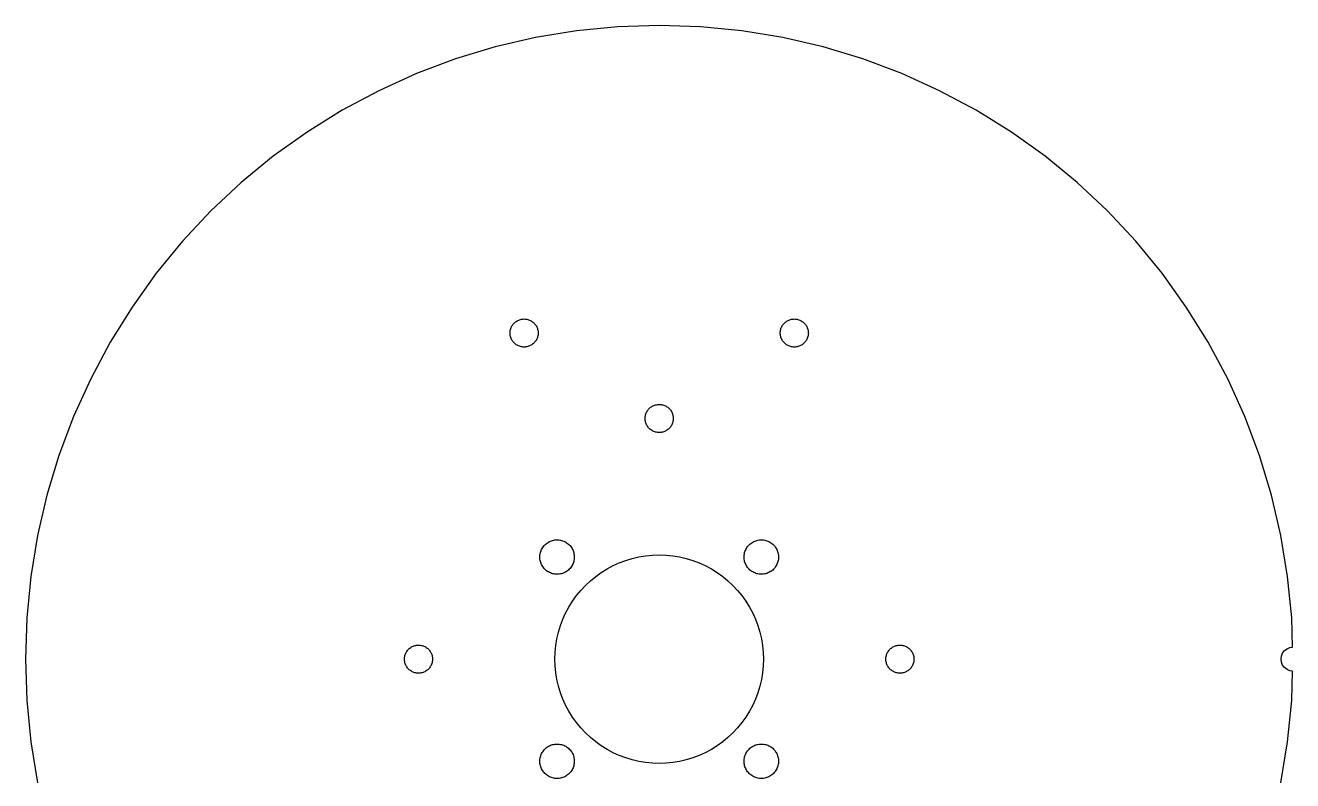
# Model space of a CAD drawing. Header units: metres. Extents: x -79 to 79, y -79 to 79.
# Drawn here: x -79 to 79, y -15.1 to 79 of the extents above; entities that cross this region are included whole.
import ezdxf

# ---------------------------------------------------------------- set-up
doc = ezdxf.new("R2010")
doc.units = ezdxf.units.M

msp = doc.modelspace()

# ---------------------------------------------------------------- linework, layer by layer
for p, q in [((0, 79), (-5.16684, 78.8308)), ((5.16684, 78.8308), (0, 79)), ((-15.4121, 77.482), (-20.4467, 76.3081)), ((-10.3116, 78.3241), (-15.4121, 77.482)), ((-5.16684, 78.8308), (-10.3116, 78.3241)), ((10.3116, 78.3241), (5.16684, 78.8308)), ((15.4121, 77.482), (10.3116, 78.3241)), ((20.4467, 76.3081), (15.4121, 77.482)), ((-20.4467, 76.3081), (-25.3937, 74.8075)), ((25.3937, 74.8075), (20.4467, 76.3081)), ((-25.3937, 74.8075), (-30.232, 72.9865)), ((30.232, 72.9865), (25.3937, 74.8075)), ((-30.232, 72.9865), (-34.9408, 70.8529)), ((34.9408, 70.8529), (30.232, 72.9865)), ((-34.9408, 70.8529), (-39.5, 68.416)), ((39.5, 68.416), (34.9408, 70.8529)), ((-39.5, 68.416), (-43.89, 65.6861)), ((43.89, 65.6861), (39.5, 68.416)), ((-43.89, 65.6861), (-48.0921, 62.6749)), ((48.0921, 62.6749), (43.89, 65.6861)), ((-48.0921, 62.6749), (-52.0883, 59.3953)), ((52.0883, 59.3953), (48.0921, 62.6749)), ((-52.0883, 59.3953), (-55.8614, 55.8614)), ((55.8614, 55.8614), (52.0883, 59.3953)), ((-55.8614, 55.8614), (-59.3953, 52.0883)), ((59.3953, 52.0883), (55.8614, 55.8614)), ((-59.3953, 52.0883), (-62.6749, 48.0921)), ((62.6749, 48.0921), (59.3953, 52.0883)), ((-62.6749, 48.0921), (-65.6861, 43.89)), ((65.6861, 43.89), (62.6749, 48.0921)), ((-65.6861, 43.89), (-68.416, 39.5)), ((68.416, 39.5), (65.6861, 43.89)), ((-18.5544, 40.9921), (-18.5284, 41.1036)), ((-18.5284, 41.1036), (-18.4952, 41.2132)), ((-18.4952, 41.2132), (-18.4548, 41.3204)), ((-18.4548, 41.3204), (-18.4076, 41.4247)), ((-18.4076, 41.4247), (-18.3536, 41.5257)), ((-18.3536, 41.5257), (-18.2931, 41.6229)), ((-18.2931, 41.6229), (-18.2264, 41.716)), ((-18.2264, 41.716), (-18.1538, 41.8046)), ((-18.1538, 41.8046), (-18.0755, 41.8881)), ((-18.0755, 41.8881), (-17.9919, 41.9664)), ((-17.9919, 41.9664), (-17.9034, 42.0391)), ((-17.9034, 42.0391), (-17.8103, 42.1058)), ((-17.8103, 42.1058), (-17.7131, 42.1662)), ((-17.7131, 42.1662), (-17.6121, 42.2202)), ((-17.6121, 42.2202), (-17.5078, 42.2675)), ((-17.5078, 42.2675), (-17.4006, 42.3078)), ((-17.4006, 42.3078), (-17.291, 42.3411)), ((-17.291, 42.3411), (-17.1795, 42.3671)), ((-17.1795, 42.3671), (-17.0665, 42.3857)), ((-17.0665, 42.3857), (-16.9525, 42.3969)), ((-16.9525, 42.3969), (-16.8381, 42.4007)), ((-16.8381, 42.4007), (-16.7236, 42.3969)), ((-16.7236, 42.3969), (-16.6096, 42.3857)), ((-16.6096, 42.3857), (-16.4967, 42.3671)), ((-16.4967, 42.3671), (-16.3851, 42.3411)), ((-16.3851, 42.3411), (-16.2755, 42.3078)), ((-16.2755, 42.3078), (-16.1684, 42.2675)), ((-16.1684, 42.2675), (-16.0641, 42.2202)), ((-16.0641, 42.2202), (-15.9631, 42.1662)), ((-15.9631, 42.1662), (-15.8658, 42.1058)), ((-15.8658, 42.1058), (-15.7727, 42.0391)), ((-15.7727, 42.0391), (-15.6842, 41.9664)), ((-15.6842, 41.9664), (-15.6006, 41.8881)), ((-15.6006, 41.8881), (-15.5223, 41.8046)), ((-15.5223, 41.8046), (-15.4497, 41.716)), ((-15.4497, 41.716), (-15.383, 41.6229)), ((-15.383, 41.6229), (-15.3225, 41.5257)), ((-15.3225, 41.5257), (-15.2685, 41.4247)), ((-15.2685, 41.4247), (-15.2213, 41.3204)), ((-15.2213, 41.3204), (-15.1809, 41.2132)), ((-15.1809, 41.2132), (-15.1477, 41.1036)), ((-15.1477, 41.1036), (-15.1217, 40.9921)), ((15.1217, 40.9921), (15.1477, 41.1036)), ((15.1477, 41.1036), (15.1809, 41.2132)), ((15.1809, 41.2132), (15.2213, 41.3204)), ((15.2213, 41.3204), (15.2685, 41.4247)), ((15.2685, 41.4247), (15.3225, 41.5257)), ((15.3225, 41.5257), (15.383, 41.6229)), ((15.383, 41.6229), (15.4497, 41.716)), ((15.4497, 41.716), (15.5223, 41.8046)), ((15.5223, 41.8046), (15.6006, 41.8881)), ((15.6006, 41.8881), (15.6842, 41.9664)), ((15.6842, 41.9664), (15.7727, 42.0391)), ((15.7727, 42.0391), (15.8658, 42.1058)), ((15.8658, 42.1058), (15.9631, 42.1662)), ((15.9631, 42.1662), (16.0641, 42.2202)), ((16.0641, 42.2202), (16.1684, 42.2675)), ((16.1684, 42.2675), (16.2755, 42.3078)), ((16.2755, 42.3078), (16.3851, 42.3411)), ((16.3851, 42.3411), (16.4967, 42.3671)), ((16.4967, 42.3671), (16.6096, 42.3857)), ((16.6096, 42.3857), (16.7236, 42.3969)), ((16.7236, 42.3969), (16.8381, 42.4007)), ((16.8381, 42.4007), (16.9525, 42.3969)), ((16.9525, 42.3969), (17.0665, 42.3857)), ((17.0665, 42.3857), (17.1795, 42.3671)), ((17.1795, 42.3671), (17.291, 42.3411)), ((17.291, 42.3411), (17.4006, 42.3078)), ((17.4006, 42.3078), (17.5078, 42.2675)), ((17.5078, 42.2675), (17.6121, 42.2202)), ((17.6121, 42.2202), (17.7131, 42.1662)), ((17.7131, 42.1662), (17.8103, 42.1058)), ((17.8103, 42.1058), (17.9034, 42.0391)), ((17.9034, 42.0391), (17.9919, 41.9664)), ((17.9919, 41.9664), (18.0755, 41.8881)), ((18.0755, 41.8881), (18.1538, 41.8046)), ((18.1538, 41.8046), (18.2264, 41.716)), ((18.2264, 41.716), (18.2931, 41.6229)), ((18.2931, 41.6229), (18.3536, 41.5257)), ((18.3536, 41.5257), (18.4076, 41.4247)), ((18.4076, 41.4247), (18.4548, 41.3204)), ((18.4548, 41.3204), (18.4952, 41.2132)), ((18.4952, 41.2132), (18.5284, 41.1036)), ((18.5284, 41.1036), (18.5544, 40.9921)), ((-68.416, 39.5), (-70.8529, 34.9408)), ((-18.5881, 40.6507), (-18.5843, 40.7652)), ((-18.5843, 40.5362), (-18.5881, 40.6507)), ((-18.5843, 40.7652), (-18.5731, 40.8791)), ((-18.5731, 40.4223), (-18.5843, 40.5362)), ((-18.5731, 40.8791), (-18.5544, 40.9921)), ((-18.5544, 40.3093), (-18.5731, 40.4223)), ((-18.5284, 40.1978), (-18.5544, 40.3093)), ((-18.4952, 40.0882), (-18.5284, 40.1978)), ((-18.4548, 39.981), (-18.4952, 40.0882)), ((-18.4076, 39.8767), (-18.4548, 39.981)), ((-18.3536, 39.7757), (-18.4076, 39.8767)), ((-18.2931, 39.6784), (-18.3536, 39.7757)), ((-18.2264, 39.5854), (-18.2931, 39.6784)), ((-18.1538, 39.4968), (-18.2264, 39.5854)), ((-18.0755, 39.4133), (-18.1538, 39.4968)), ((-15.5223, 39.4968), (-15.6006, 39.4133)), ((-15.4497, 39.5854), (-15.5223, 39.4968)), ((-15.383, 39.6784), (-15.4497, 39.5854)), ((-15.3225, 39.7757), (-15.383, 39.6784)), ((-15.2685, 39.8767), (-15.3225, 39.7757)), ((-15.2213, 39.981), (-15.2685, 39.8767)), ((-15.1809, 40.0882), (-15.2213, 39.981)), ((-15.1477, 40.1978), (-15.1809, 40.0882)), ((-15.1217, 40.3093), (-15.1477, 40.1978)), ((-15.1217, 40.9921), (-15.103, 40.8791)), ((-15.103, 40.4223), (-15.1217, 40.3093)), ((-15.103, 40.8791), (-15.0918, 40.7652)), ((-15.0918, 40.5362), (-15.103, 40.4223)), ((-15.0918, 40.7652), (-15.0881, 40.6507)), ((-15.0881, 40.6507), (-15.0918, 40.5362)), ((15.0881, 40.6507), (15.0918, 40.7652)), ((15.0918, 40.5362), (15.0881, 40.6507)), ((15.0918, 40.7652), (15.103, 40.8791)), ((15.103, 40.4223), (15.0918, 40.5362)), ((15.103, 40.8791), (15.1217, 40.9921)), ((15.1217, 40.3093), (15.103, 40.4223)), ((15.1477, 40.1978), (15.1217, 40.3093)), ((15.1809, 40.0882), (15.1477, 40.1978)), ((15.2213, 39.981), (15.1809, 40.0882)), ((15.2685, 39.8767), (15.2213, 39.981)), ((15.3225, 39.7757), (15.2685, 39.8767)), ((15.383, 39.6784), (15.3225, 39.7757)), ((15.4497, 39.5854), (15.383, 39.6784)), ((15.5223, 39.4968), (15.4497, 39.5854)), ((15.6006, 39.4133), (15.5223, 39.4968)), ((18.1538, 39.4968), (18.0755, 39.4133)), ((18.2264, 39.5854), (18.1538, 39.4968)), ((18.2931, 39.6784), (18.2264, 39.5854)), ((18.3536, 39.7757), (18.2931, 39.6784)), ((18.4076, 39.8767), (18.3536, 39.7757)), ((18.4548, 39.981), (18.4076, 39.8767)), ((18.4952, 40.0882), (18.4548, 39.981)), ((18.5284, 40.1978), (18.4952, 40.0882)), ((18.5544, 40.3093), (18.5284, 40.1978)), ((18.5544, 40.9921), (18.5731, 40.8791)), ((18.5731, 40.4223), (18.5544, 40.3093)), ((18.5731, 40.8791), (18.5843, 40.7652)), ((18.5843, 40.5362), (18.5731, 40.4223)), ((18.5843, 40.7652), (18.5881, 40.6507)), ((18.5881, 40.6507), (18.5843, 40.5362)), ((70.8529, 34.9408), (68.416, 39.5)), ((-17.9919, 39.335), (-18.0755, 39.4133)), ((-17.9034, 39.2623), (-17.9919, 39.335)), ((-17.8103, 39.1956), (-17.9034, 39.2623)), ((-17.7131, 39.1351), (-17.8103, 39.1956)), ((-17.6121, 39.0812), (-17.7131, 39.1351)), ((-17.5078, 39.0339), (-17.6121, 39.0812)), ((-17.4006, 38.9936), (-17.5078, 39.0339)), ((-17.291, 38.9603), (-17.4006, 38.9936)), ((-17.1795, 38.9343), (-17.291, 38.9603)), ((-17.0665, 38.9157), (-17.1795, 38.9343)), ((-16.9525, 38.9044), (-17.0665, 38.9157)), ((-16.8381, 38.9007), (-16.9525, 38.9044)), ((-16.7236, 38.9044), (-16.8381, 38.9007)), ((-16.6096, 38.9157), (-16.7236, 38.9044)), ((-16.4967, 38.9343), (-16.6096, 38.9157)), ((-16.3851, 38.9603), (-16.4967, 38.9343)), ((-16.2755, 38.9936), (-16.3851, 38.9603)), ((-16.1684, 39.0339), (-16.2755, 38.9936)), ((-16.0641, 39.0812), (-16.1684, 39.0339)), ((-15.9631, 39.1351), (-16.0641, 39.0812)), ((-15.8658, 39.1956), (-15.9631, 39.1351)), ((-15.7727, 39.2623), (-15.8658, 39.1956)), ((-15.6842, 39.335), (-15.7727, 39.2623)), ((-15.6006, 39.4133), (-15.6842, 39.335)), ((15.6842, 39.335), (15.6006, 39.4133)), ((15.7727, 39.2623), (15.6842, 39.335)), ((15.8658, 39.1956), (15.7727, 39.2623)), ((15.9631, 39.1351), (15.8658, 39.1956)), ((16.0641, 39.0812), (15.9631, 39.1351)), ((16.1684, 39.0339), (16.0641, 39.0812)), ((16.2755, 38.9936), (16.1684, 39.0339)), ((16.3851, 38.9603), (16.2755, 38.9936)), ((16.4967, 38.9343), (16.3851, 38.9603)), ((16.6096, 38.9157), (16.4967, 38.9343)), ((16.7236, 38.9044), (16.6096, 38.9157)), ((16.8381, 38.9007), (16.7236, 38.9044)), ((16.9525, 38.9044), (16.8381, 38.9007)), ((17.0665, 38.9157), (16.9525, 38.9044)), ((17.1795, 38.9343), (17.0665, 38.9157)), ((17.291, 38.9603), (17.1795, 38.9343)), ((17.4006, 38.9936), (17.291, 38.9603)), ((17.5078, 39.0339), (17.4006, 38.9936)), ((17.6121, 39.0812), (17.5078, 39.0339)), ((17.7131, 39.1351), (17.6121, 39.0812)), ((17.8103, 39.1956), (17.7131, 39.1351)), ((17.9034, 39.2623), (17.8103, 39.1956)), ((17.9919, 39.335), (17.9034, 39.2623)), ((18.0755, 39.4133), (17.9919, 39.335)), ((-70.8529, 34.9408), (-72.9865, 30.232)), ((72.9865, 30.232), (70.8529, 34.9408)), ((-0.774002, 31.5695), (-0.669693, 31.6168)), ((-0.669693, 31.6168), (-0.562515, 31.6571)), ((-0.562515, 31.6571), (-0.452927, 31.6904)), ((-0.452927, 31.6904), (-0.3414, 31.7164)), ((-0.3414, 31.7164), (-0.228409, 31.735)), ((-0.228409, 31.735), (-0.114441, 31.7462)), ((-0.114441, 31.7462), (0, 31.75)), ((0, 31.75), (0.114441, 31.7462)), ((0.114441, 31.7462), (0.228409, 31.735)), ((0.228409, 31.735), (0.3414, 31.7164)), ((0.3414, 31.7164), (0.452927, 31.6904)), ((0.452927, 31.6904), (0.562515, 31.6571)), ((0.562515, 31.6571), (0.669693, 31.6168)), ((0.669693, 31.6168), (0.774002, 31.5695)), ((-72.9865, 30.232), (-74.8075, 25.3937)), ((-1.75, 30), (-1.74625, 30.1144)), ((-1.74625, 30.1144), (-1.73502, 30.2284)), ((-1.73502, 30.2284), (-1.71637, 30.3414)), ((-1.71637, 30.3414), (-1.69037, 30.4529)), ((-1.69037, 30.4529), (-1.65712, 30.5625)), ((-1.65712, 30.5625), (-1.61678, 30.6697)), ((-1.61678, 30.6697), (-1.56952, 30.774)), ((-1.56952, 30.774), (-1.51553, 30.875)), ((-1.51553, 30.875), (-1.45506, 30.9722)), ((-1.45506, 30.9722), (-1.38837, 31.0653)), ((-1.38837, 31.0653), (-1.31572, 31.1539)), ((-1.31572, 31.1539), (-1.23743, 31.2374)), ((-1.23743, 31.2374), (-1.15385, 31.3157)), ((-1.15385, 31.3157), (-1.06532, 31.3884)), ((-1.06532, 31.3884), (-0.972244, 31.4551)), ((-0.972244, 31.4551), (-0.875, 31.5155)), ((-0.875, 31.5155), (-0.774002, 31.5695)), ((0.774002, 31.5695), (0.875, 31.5155)), ((0.875, 31.5155), (0.972244, 31.4551)), ((0.972244, 31.4551), (1.06532, 31.3884)), ((1.06532, 31.3884), (1.15385, 31.3157)), ((1.15385, 31.3157), (1.23743, 31.2374)), ((1.23743, 31.2374), (1.31572, 31.1539)), ((1.31572, 31.1539), (1.38837, 31.0653)), ((1.38837, 31.0653), (1.45506, 30.9722)), ((1.45506, 30.9722), (1.51553, 30.875)), ((1.51553, 30.875), (1.56952, 30.774)), ((1.56952, 30.774), (1.61678, 30.6697)), ((1.61678, 30.6697), (1.65712, 30.5625)), ((1.65712, 30.5625), (1.69037, 30.4529)), ((1.69037, 30.4529), (1.71637, 30.3414)), ((1.71637, 30.3414), (1.73502, 30.2284)), ((1.73502, 30.2284), (1.74625, 30.1144)), ((1.74625, 30.1144), (1.75, 30)), ((74.8075, 25.3937), (72.9865, 30.232)), ((-1.74625, 29.8855), (-1.75, 30)), ((-1.73502, 29.7716), (-1.74625, 29.8855)), ((-1.71637, 29.6586), (-1.73502, 29.7716)), ((-1.69037, 29.5471), (-1.71637, 29.6586)), ((-1.65712, 29.4375), (-1.69037, 29.5471)), ((-1.61678, 29.3303), (-1.65712, 29.4375)), ((-1.56952, 29.226), (-1.61678, 29.3303)), ((-1.51553, 29.125), (-1.56952, 29.226)), ((-1.45506, 29.0277), (-1.51553, 29.125)), ((-1.38837, 28.9347), (-1.45506, 29.0277)), ((-1.31572, 28.8461), (-1.38837, 28.9347)), ((-1.23743, 28.7626), (-1.31572, 28.8461)), ((-1.15385, 28.6843), (-1.23743, 28.7626)), ((-1.06532, 28.6116), (-1.15385, 28.6843)), ((-0.972244, 28.5449), (-1.06532, 28.6116)), ((-0.875, 28.4845), (-0.972244, 28.5449)), ((-0.774002, 28.4305), (-0.875, 28.4845)), ((0.875, 28.4845), (0.774002, 28.4305)), ((0.972244, 28.5449), (0.875, 28.4845)), ((1.06532, 28.6116), (0.972244, 28.5449)), ((1.15385, 28.6843), (1.06532, 28.6116)), ((1.23743, 28.7626), (1.15385, 28.6843)), ((1.31572, 28.8461), (1.23743, 28.7626)), ((1.38837, 28.9347), (1.31572, 28.8461)), ((1.45506, 29.0277), (1.38837, 28.9347)), ((1.51553, 29.125), (1.45506, 29.0277)), ((1.56952, 29.226), (1.51553, 29.125)), ((1.61678, 29.3303), (1.56952, 29.226)), ((1.65712, 29.4375), (1.61678, 29.3303)), ((1.69037, 29.5471), (1.65712, 29.4375)), ((1.71637, 29.6586), (1.69037, 29.5471)), ((1.73502, 29.7716), (1.71637, 29.6586)), ((1.74625, 29.8855), (1.73502, 29.7716)), ((1.75, 30), (1.74625, 29.8855)), ((-0.669693, 28.3832), (-0.774002, 28.4305)), ((-0.562515, 28.3429), (-0.669693, 28.3832)), ((-0.452927, 28.3096), (-0.562515, 28.3429)), ((-0.3414, 28.2836), (-0.452927, 28.3096)), ((-0.228409, 28.265), (-0.3414, 28.2836)), ((-0.114441, 28.2537), (-0.228409, 28.265)), ((0, 28.25), (-0.114441, 28.2537)), ((0.114441, 28.2537), (0, 28.25)), ((0.228409, 28.265), (0.114441, 28.2537)), ((0.3414, 28.2836), (0.228409, 28.265)), ((0.452927, 28.3096), (0.3414, 28.2836)), ((0.562515, 28.3429), (0.452927, 28.3096)), ((0.669693, 28.3832), (0.562515, 28.3429)), ((0.774002, 28.4305), (0.669693, 28.3832)), ((-74.8075, 25.3937), (-76.3081, 20.4467)), ((76.3081, 20.4467), (74.8075, 25.3937)), ((-76.3081, 20.4467), (-77.482, 15.4121)), ((77.482, 15.4121), (76.3081, 20.4467)), ((-77.482, 15.4121), (-78.3241, 10.3116)), ((-14.3444, 14.1455), (-14.2482, 14.2482)), ((-14.2482, 14.2482), (-14.1455, 14.3444)), ((-14.1455, 14.3444), (-14.0368, 14.4336)), ((-14.0368, 14.4336), (-13.9224, 14.5156)), ((-13.9224, 14.5156), (-13.8029, 14.5899)), ((-13.8029, 14.5899), (-13.6788, 14.6562)), ((-13.6788, 14.6562), (-13.5507, 14.7142)), ((-13.5507, 14.7142), (-13.419, 14.7638)), ((-13.419, 14.7638), (-13.2844, 14.8047)), ((-13.2844, 14.8047), (-13.1474, 14.8366)), ((-13.1474, 14.8366), (-13.0085, 14.8595)), ((-13.0085, 14.8595), (-12.8685, 14.8733)), ((-12.8685, 14.8733), (-12.7279, 14.8779)), ((-12.7279, 14.8779), (-12.5873, 14.8733)), ((-12.5873, 14.8733), (-12.4473, 14.8595)), ((-12.4473, 14.8595), (-12.3085, 14.8366)), ((-12.3085, 14.8366), (-12.1714, 14.8047)), ((-12.1714, 14.8047), (-12.0368, 14.7638)), ((-12.0368, 14.7638), (-11.9052, 14.7142)), ((-11.9052, 14.7142), (-11.777, 14.6562)), ((-11.777, 14.6562), (-11.6529, 14.5899)), ((-11.6529, 14.5899), (-11.5334, 14.5156)), ((-11.5334, 14.5156), (-11.4191, 14.4336)), ((-11.4191, 14.4336), (-11.3103, 14.3444)), ((-11.3103, 14.3444), (-11.2076, 14.2482)), ((-11.2076, 14.2482), (-11.1115, 14.1455)), ((11.1115, 14.1455), (11.2076, 14.2482)), ((11.2076, 14.2482), (11.3103, 14.3444)), ((11.3103, 14.3444), (11.4191, 14.4336)), ((11.4191, 14.4336), (11.5334, 14.5156)), ((11.5334, 14.5156), (11.6529, 14.5899)), ((11.6529, 14.5899), (11.777, 14.6562)), ((11.777, 14.6562), (11.9052, 14.7142)), ((11.9052, 14.7142), (12.0368, 14.7638)), ((12.0368, 14.7638), (12.1714, 14.8047)), ((12.1714, 14.8047), (12.3085, 14.8366)), ((12.3085, 14.8366), (12.4473, 14.8595)), ((12.4473, 14.8595), (12.5873, 14.8733)), ((12.5873, 14.8733), (12.7279, 14.8779)), ((12.7279, 14.8779), (12.8685, 14.8733)), ((12.8685, 14.8733), (13.0085, 14.8595)), ((13.0085, 14.8595), (13.1474, 14.8366)), ((13.1474, 14.8366), (13.2844, 14.8047)), ((13.2844, 14.8047), (13.419, 14.7638)), ((13.419, 14.7638), (13.5507, 14.7142)), ((13.5507, 14.7142), (13.6788, 14.6562)), ((13.6788, 14.6562), (13.8029, 14.5899)), ((13.8029, 14.5899), (13.9224, 14.5156)), ((13.9224, 14.5156), (14.0368, 14.4336)), ((14.0368, 14.4336), (14.1455, 14.3444)), ((14.1455, 14.3444), (14.2482, 14.2482)), ((14.2482, 14.2482), (14.3444, 14.1455)), ((78.3241, 10.3116), (77.482, 15.4121)), ((-14.8779, 12.7279), (-14.8733, 12.8685)), ((-14.8733, 12.5873), (-14.8779, 12.7279)), ((-14.8733, 12.8685), (-14.8595, 13.0085)), ((-14.8595, 13.0085), (-14.8366, 13.1474)), ((-14.8366, 13.1474), (-14.8047, 13.2844)), ((-14.8047, 13.2844), (-14.7638, 13.419)), ((-14.7638, 13.419), (-14.7142, 13.5507)), ((-14.7142, 13.5507), (-14.6562, 13.6788)), ((-14.6562, 13.6788), (-14.5899, 13.8029)), ((-14.5899, 13.8029), (-14.5156, 13.9224)), ((-14.5156, 13.9224), (-14.4336, 14.0368)), ((-14.4336, 14.0368), (-14.3444, 14.1455)), ((-11.1115, 14.1455), (-11.0222, 14.0368)), ((-11.0222, 14.0368), (-10.9403, 13.9224)), ((-10.9403, 13.9224), (-10.866, 13.8029)), ((-10.866, 13.8029), (-10.7996, 13.6788)), ((-10.7996, 13.6788), (-10.7416, 13.5507)), ((-10.7416, 13.5507), (-10.692, 13.419)), ((-10.692, 13.419), (-10.6512, 13.2844)), ((-10.6512, 13.2844), (-10.6192, 13.1474)), ((-10.6192, 13.1474), (-10.5963, 13.0085)), ((-10.5963, 13.0085), (-10.5825, 12.8685)), ((-10.5825, 12.8685), (-10.5779, 12.7279)), ((-10.5779, 12.7279), (-10.5825, 12.5873)), ((-3.36464, 12.557), (-2.53616, 12.7502)), ((-2.53616, 12.7502), (-1.69684, 12.8888)), ((-1.69684, 12.8888), (-0.850235, 12.9722)), ((-0.850235, 12.9722), (0, 13)), ((0, 13), (0.850235, 12.9722)), ((0.850235, 12.9722), (1.69684, 12.8888)), ((1.69684, 12.8888), (2.53616, 12.7502)), ((2.53616, 12.7502), (3.36464, 12.557)), ((10.5779, 12.7279), (10.5825, 12.8685)), ((10.5825, 12.5873), (10.5779, 12.7279)), ((10.5825, 12.8685), (10.5963, 13.0085)), ((10.5963, 13.0085), (10.6192, 13.1474)), ((10.6192, 13.1474), (10.6512, 13.2844)), ((10.6512, 13.2844), (10.692, 13.419)), ((10.692, 13.419), (10.7416, 13.5507)), ((10.7416, 13.5507), (10.7996, 13.6788)), ((10.7996, 13.6788), (10.866, 13.8029)), ((10.866, 13.8029), (10.9403, 13.9224)), ((10.9403, 13.9224), (11.0222, 14.0368)), ((11.0222, 14.0368), (11.1115, 14.1455)), ((14.3444, 14.1455), (14.4336, 14.0368)), ((14.4336, 14.0368), (14.5156, 13.9224)), ((14.5156, 13.9224), (14.5899, 13.8029)), ((14.5899, 13.8029), (14.6562, 13.6788)), ((14.6562, 13.6788), (14.7142, 13.5507)), ((14.7142, 13.5507), (14.7638, 13.419)), ((14.7638, 13.419), (14.8047, 13.2844)), ((14.8047, 13.2844), (14.8366, 13.1474)), ((14.8366, 13.1474), (14.8595, 13.0085)), ((14.8595, 13.0085), (14.8733, 12.8685)), ((14.8733, 12.8685), (14.8779, 12.7279)), ((14.8779, 12.7279), (14.8733, 12.5873)), ((-14.8595, 12.4473), (-14.8733, 12.5873)), ((-14.8366, 12.3085), (-14.8595, 12.4473)), ((-14.8047, 12.1714), (-14.8366, 12.3085)), ((-14.7638, 12.0368), (-14.8047, 12.1714)), ((-14.7142, 11.9052), (-14.7638, 12.0368)), ((-14.6562, 11.777), (-14.7142, 11.9052)), ((-14.5899, 11.6529), (-14.6562, 11.777)), ((-14.5156, 11.5334), (-14.5899, 11.6529)), ((-14.4336, 11.4191), (-14.5156, 11.5334)), ((-14.3444, 11.3103), (-14.4336, 11.4191)), ((-14.2482, 11.2076), (-14.3444, 11.3103)), ((-14.1455, 11.1115), (-14.2482, 11.2076)), ((-14.0368, 11.0222), (-14.1455, 11.1115)), ((-11.3103, 11.1115), (-11.4191, 11.0222)), ((-11.2076, 11.2076), (-11.3103, 11.1115)), ((-11.1115, 11.3103), (-11.2076, 11.2076)), ((-11.0222, 11.4191), (-11.1115, 11.3103)), ((-10.9403, 11.5334), (-11.0222, 11.4191)), ((-10.866, 11.6529), (-10.9403, 11.5334)), ((-10.7996, 11.777), (-10.866, 11.6529)), ((-10.7416, 11.9052), (-10.7996, 11.777)), ((-10.692, 12.0368), (-10.7416, 11.9052)), ((-10.6512, 12.1714), (-10.692, 12.0368)), ((-10.6192, 12.3085), (-10.6512, 12.1714)), ((-10.5963, 12.4473), (-10.6192, 12.3085)), ((-10.5825, 12.5873), (-10.5963, 12.4473)), ((-7.22241, 10.8091), (-6.5, 11.2583)), ((-6.5, 11.2583), (-5.74974, 11.6593)), ((-5.74974, 11.6593), (-4.97488, 12.0104)), ((-4.97488, 12.0104), (-4.17871, 12.3101)), ((-4.17871, 12.3101), (-3.36464, 12.557)), ((3.36464, 12.557), (4.17871, 12.3101)), ((4.17871, 12.3101), (4.97488, 12.0104)), ((4.97488, 12.0104), (5.74974, 11.6593)), ((5.74974, 11.6593), (6.5, 11.2583)), ((6.5, 11.2583), (7.22241, 10.8091)), ((10.5963, 12.4473), (10.5825, 12.5873)), ((10.6192, 12.3085), (10.5963, 12.4473)), ((10.6512, 12.1714), (10.6192, 12.3085)), ((10.692, 12.0368), (10.6512, 12.1714)), ((10.7416, 11.9052), (10.692, 12.0368)), ((10.7996, 11.777), (10.7416, 11.9052)), ((10.866, 11.6529), (10.7996, 11.777)), ((10.9403, 11.5334), (10.866, 11.6529)), ((11.0222, 11.4191), (10.9403, 11.5334)), ((11.1115, 11.3103), (11.0222, 11.4191)), ((11.2076, 11.2076), (11.1115, 11.3103)), ((11.3103, 11.1115), (11.2076, 11.2076)), ((11.4191, 11.0222), (11.3103, 11.1115)), ((14.1455, 11.1115), (14.0368, 11.0222)), ((14.2482, 11.2076), (14.1455, 11.1115)), ((14.3444, 11.3103), (14.2482, 11.2076)), ((14.4336, 11.4191), (14.3444, 11.3103)), ((14.5156, 11.5334), (14.4336, 11.4191)), ((14.5899, 11.6529), (14.5156, 11.5334)), ((14.6562, 11.777), (14.5899, 11.6529)), ((14.7142, 11.9052), (14.6562, 11.777)), ((14.7638, 12.0368), (14.7142, 11.9052)), ((14.8047, 12.1714), (14.7638, 12.0368)), ((14.8366, 12.3085), (14.8047, 12.1714)), ((14.8595, 12.4473), (14.8366, 12.3085)), ((14.8733, 12.5873), (14.8595, 12.4473)), ((-78.3241, 10.3116), (-78.8308, 5.16684)), ((-13.9224, 10.9403), (-14.0368, 11.0222)), ((-13.8029, 10.866), (-13.9224, 10.9403)), ((-13.6788, 10.7996), (-13.8029, 10.866)), ((-13.5507, 10.7416), (-13.6788, 10.7996)), ((-13.419, 10.692), (-13.5507, 10.7416)), ((-13.2844, 10.6512), (-13.419, 10.692)), ((-13.1474, 10.6192), (-13.2844, 10.6512)), ((-13.0085, 10.5963), (-13.1474, 10.6192)), ((-12.8685, 10.5825), (-13.0085, 10.5963)), ((-12.7279, 10.5779), (-12.8685, 10.5825)), ((-12.5873, 10.5825), (-12.7279, 10.5779)), ((-12.4473, 10.5963), (-12.5873, 10.5825)), ((-12.3085, 10.6192), (-12.4473, 10.5963)), ((-12.1714, 10.6512), (-12.3085, 10.6192)), ((-12.0368, 10.692), (-12.1714, 10.6512)), ((-11.9052, 10.7416), (-12.0368, 10.692)), ((-11.777, 10.7996), (-11.9052, 10.7416)), ((-11.6529, 10.866), (-11.777, 10.7996)), ((-11.5334, 10.9403), (-11.6529, 10.866)), ((-11.4191, 11.0222), (-11.5334, 10.9403)), ((-9.19238, 9.19238), (-8.57149, 9.77391)), ((-8.57149, 9.77391), (-7.91389, 10.3136)), ((-7.91389, 10.3136), (-7.22241, 10.8091)), ((7.22241, 10.8091), (7.91389, 10.3136)), ((7.91389, 10.3136), (8.57149, 9.77391)), ((8.57149, 9.77391), (9.19238, 9.19238)), ((11.5334, 10.9403), (11.4191, 11.0222)), ((11.6529, 10.866), (11.5334, 10.9403)), ((11.777, 10.7996), (11.6529, 10.866)), ((11.9052, 10.7416), (11.777, 10.7996)), ((12.0368, 10.692), (11.9052, 10.7416)), ((12.1714, 10.6512), (12.0368, 10.692)), ((12.3085, 10.6192), (12.1714, 10.6512)), ((12.4473, 10.5963), (12.3085, 10.6192)), ((12.5873, 10.5825), (12.4473, 10.5963)), ((12.7279, 10.5779), (12.5873, 10.5825)), ((12.8685, 10.5825), (12.7279, 10.5779)), ((13.0085, 10.5963), (12.8685, 10.5825)), ((13.1474, 10.6192), (13.0085, 10.5963)), ((13.2844, 10.6512), (13.1474, 10.6192)), ((13.419, 10.692), (13.2844, 10.6512)), ((13.5507, 10.7416), (13.419, 10.692)), ((13.6788, 10.7996), (13.5507, 10.7416)), ((13.8029, 10.866), (13.6788, 10.7996)), ((13.9224, 10.9403), (13.8029, 10.866)), ((14.0368, 11.0222), (13.9224, 10.9403)), ((78.8308, 5.16684), (78.3241, 10.3116)), ((-10.8091, 7.22241), (-10.3136, 7.91389)), ((-10.3136, 7.91389), (-9.77391, 8.57149)), ((-9.77391, 8.57149), (-9.19238, 9.19238)), ((9.19238, 9.19238), (9.77391, 8.57149)), ((9.77391, 8.57149), (10.3136, 7.91389)), ((10.3136, 7.91389), (10.8091, 7.22241)), ((-11.6593, 5.74974), (-11.2583, 6.5)), ((-11.2583, 6.5), (-10.8091, 7.22241)), ((10.8091, 7.22241), (11.2583, 6.5)), ((11.2583, 6.5), (11.6593, 5.74974)), ((-78.8308, 5.16684), (-79, 0)), ((-12.3101, 4.17871), (-12.0104, 4.97488)), ((-12.0104, 4.97488), (-11.6593, 5.74974)), ((11.6593, 5.74974), (12.0104, 4.97488)), ((12.0104, 4.97488), (12.3101, 4.17871)), ((78.9511, 1.49356), (78.8308, 5.16684)), ((-12.7502, 2.53616), (-12.557, 3.36464)), ((-12.557, 3.36464), (-12.3101, 4.17871)), ((12.3101, 4.17871), (12.557, 3.36464)), ((12.557, 3.36464), (12.7502, 2.53616)), ((-30.774, 1.56952), (-30.6697, 1.61678)), ((-30.6697, 1.61678), (-30.5625, 1.65712)), ((-30.5625, 1.65712), (-30.4529, 1.69037)), ((-30.4529, 1.69037), (-30.3414, 1.71637)), ((-30.3414, 1.71637), (-30.2284, 1.73502)), ((-30.2284, 1.73502), (-30.1144, 1.74625)), ((-30.1144, 1.74625), (-30, 1.75)), ((-30, 1.75), (-29.8855, 1.74625)), ((-29.8855, 1.74625), (-29.7716, 1.73502)), ((-29.7716, 1.73502), (-29.6586, 1.71637)), ((-29.6586, 1.71637), (-29.5471, 1.69037)), ((-29.5471, 1.69037), (-29.4375, 1.65712)), ((-29.4375, 1.65712), (-29.3303, 1.61678)), ((-29.3303, 1.61678), (-29.226, 1.56952)), ((-12.9722, 0.850235), (-12.8888, 1.69684)), ((-12.8888, 1.69684), (-12.7502, 2.53616)), ((12.7502, 2.53616), (12.8888, 1.69684)), ((12.8888, 1.69684), (12.9722, 0.850235)), ((29.226, 1.56952), (29.3303, 1.61678)), ((29.3303, 1.61678), (29.4375, 1.65712)), ((29.4375, 1.65712), (29.5471, 1.69037)), ((29.5471, 1.69037), (29.6586, 1.71637)), ((29.6586, 1.71637), (29.7716, 1.73502)), ((29.7716, 1.73502), (29.8855, 1.74625)), ((29.8855, 1.74625), (30, 1.75)), ((30, 1.75), (30.1144, 1.74625)), ((30.1144, 1.74625), (30.2284, 1.73502)), ((30.2284, 1.73502), (30.3414, 1.71637)), ((30.3414, 1.71637), (30.4529, 1.69037)), ((30.4529, 1.69037), (30.5625, 1.65712)), ((30.5625, 1.65712), (30.6697, 1.61678)), ((30.6697, 1.61678), (30.774, 1.56952)), ((-79, 0), (-78.8308, -5.16684)), ((-31.75, 0), (-31.7462, 0.114441)), ((-31.7462, -0.114441), (-31.75, 0)), ((-31.7462, 0.114441), (-31.735, 0.228409)), ((-31.735, 0.228409), (-31.7164, 0.3414)), ((-31.7164, 0.3414), (-31.6904, 0.452927)), ((-31.6904, 0.452927), (-31.6571, 0.562515)), ((-31.6571, 0.562515), (-31.6168, 0.669693)), ((-31.6168, 0.669693), (-31.5695, 0.774002)), ((-31.5695, 0.774002), (-31.5155, 0.875)), ((-31.5155, 0.875), (-31.4551, 0.972244)), ((-31.4551, 0.972244), (-31.3884, 1.06532)), ((-31.3884, 1.06532), (-31.3157, 1.15385)), ((-31.3157, 1.15385), (-31.2374, 1.23743)), ((-31.2374, 1.23743), (-31.1539, 1.31572)), ((-31.1539, 1.31572), (-31.0653, 1.38837)), ((-31.0653, 1.38837), (-30.9722, 1.45506)), ((-30.9722, 1.45506), (-30.875, 1.51553)), ((-30.875, 1.51553), (-30.774, 1.56952)), ((-29.226, 1.56952), (-29.125, 1.51553)), ((-29.125, 1.51553), (-29.0277, 1.45506)), ((-29.0277, 1.45506), (-28.9347, 1.38837)), ((-28.9347, 1.38837), (-28.8461, 1.31572)), ((-28.8461, 1.31572), (-28.7626, 1.23743)), ((-28.7626, 1.23743), (-28.6843, 1.15385)), ((-28.6843, 1.15385), (-28.6116, 1.06532)), ((-28.6116, 1.06532), (-28.5449, 0.972244)), ((-28.5449, 0.972244), (-28.4845, 0.875)), ((-28.4845, 0.875), (-28.4305, 0.774002)), ((-28.4305, 0.774002), (-28.3832, 0.669693)), ((-28.3832, 0.669693), (-28.3429, 0.562515)), ((-28.3429, 0.562515), (-28.3096, 0.452927)), ((-28.3096, 0.452927), (-28.2836, 0.3414)), ((-28.2836, 0.3414), (-28.265, 0.228409)), ((-28.265, 0.228409), (-28.2537, 0.114441)), ((-28.2537, 0.114441), (-28.25, 0)), ((-28.25, 0), (-28.2537, -0.114441)), ((-13, 0), (-12.9722, 0.850235)), ((-12.9722, -0.850235), (-13, 0)), ((12.9722, 0.850235), (13, 0)), ((13, 0), (12.9722, -0.850235)), ((28.25, 0), (28.2537, 0.114441)), ((28.2537, -0.114441), (28.25, 0)), ((28.2537, 0.114441), (28.265, 0.228409)), ((28.265, 0.228409), (28.2836, 0.3414)), ((28.2836, 0.3414), (28.3096, 0.452927)), ((28.3096, 0.452927), (28.3429, 0.562515)), ((28.3429, 0.562515), (28.3832, 0.669693)), ((28.3832, 0.669693), (28.4305, 0.774002)), ((28.4305, 0.774002), (28.4845, 0.875)), ((28.4845, 0.875), (28.5449, 0.972244)), ((28.5449, 0.972244), (28.6116, 1.06532)), ((28.6116, 1.06532), (28.6843, 1.15385)), ((28.6843, 1.15385), (28.7626, 1.23743)), ((28.7626, 1.23743), (28.8461, 1.31572)), ((28.8461, 1.31572), (28.9347, 1.38837)), ((28.9347, 1.38837), (29.0277, 1.45506)), ((29.0277, 1.45506), (29.125, 1.51553)), ((29.125, 1.51553), (29.226, 1.56952)), ((30.774, 1.56952), (30.875, 1.51553)), ((30.875, 1.51553), (30.9722, 1.45506)), ((30.9722, 1.45506), (31.0653, 1.38837)), ((31.0653, 1.38837), (31.1539, 1.31572)), ((31.1539, 1.31572), (31.2374, 1.23743)), ((31.2374, 1.23743), (31.3157, 1.15385)), ((31.3157, 1.15385), (31.3884, 1.06532)), ((31.3884, 1.06532), (31.4551, 0.972244)), ((31.4551, 0.972244), (31.5155, 0.875)), ((31.5155, 0.875), (31.5695, 0.774002)), ((31.5695, 0.774002), (31.6168, 0.669693)), ((31.6168, 0.669693), (31.6571, 0.562515)), ((31.6571, 0.562515), (31.6904, 0.452927)), ((31.6904, 0.452927), (31.7164, 0.3414)), ((31.7164, 0.3414), (31.735, 0.228409)), ((31.735, 0.228409), (31.7462, 0.114441)), ((31.7462, 0.114441), (31.75, 0)), ((31.75, 0), (31.7462, -0.114441)), ((77.5, 0), (77.5511, 0.388214)), ((77.5511, -0.388214), (77.5, 0)), ((77.5511, 0.388214), (77.701, 0.75)), ((77.701, 0.75), (77.9393, 1.06065)), ((77.9393, 1.06065), (78.25, 1.29903)), ((78.25, 1.29903), (78.6118, 1.44888)), ((78.6118, 1.44888), (78.9511, 1.49356)), ((-31.735, -0.228409), (-31.7462, -0.114441)), ((-31.7164, -0.3414), (-31.735, -0.228409)), ((-31.6904, -0.452927), (-31.7164, -0.3414)), ((-31.6571, -0.562515), (-31.6904, -0.452927)), ((-31.6168, -0.669693), (-31.6571, -0.562515)), ((-31.5695, -0.774002), (-31.6168, -0.669693)), ((-31.5155, -0.875), (-31.5695, -0.774002)), ((-31.4551, -0.972244), (-31.5155, -0.875)), ((-31.3884, -1.06532), (-31.4551, -0.972244)), ((-31.3157, -1.15385), (-31.3884, -1.06532)), ((-31.2374, -1.23743), (-31.3157, -1.15385)), ((-31.1539, -1.31572), (-31.2374, -1.23743)), ((-31.0653, -1.38837), (-31.1539, -1.31572)), ((-30.9722, -1.45506), (-31.0653, -1.38837)), ((-30.875, -1.51553), (-30.9722, -1.45506)), ((-30.774, -1.56952), (-30.875, -1.51553)), ((-30.6697, -1.61678), (-30.774, -1.56952)), ((-29.226, -1.56952), (-29.3303, -1.61678)), ((-29.125, -1.51553), (-29.226, -1.56952)), ((-29.0277, -1.45506), (-29.125, -1.51553)), ((-28.9347, -1.38837), (-29.0277, -1.45506)), ((-28.8461, -1.31572), (-28.9347, -1.38837)), ((-28.7626, -1.23743), (-28.8461, -1.31572)), ((-28.6843, -1.15385), (-28.7626, -1.23743)), ((-28.6116, -1.06532), (-28.6843, -1.15385)), ((-28.5449, -0.972244), (-28.6116, -1.06532)), ((-28.4845, -0.875), (-28.5449, -0.972244)), ((-28.4305, -0.774002), (-28.4845, -0.875)), ((-28.3832, -0.669693), (-28.4305, -0.774002)), ((-28.3429, -0.562515), (-28.3832, -0.669693)), ((-28.3096, -0.452927), (-28.3429, -0.562515)), ((-28.2836, -0.3414), (-28.3096, -0.452927)), ((-28.265, -0.228409), (-28.2836, -0.3414)), ((-28.2537, -0.114441), (-28.265, -0.228409)), ((-12.8888, -1.69684), (-12.9722, -0.850235)), ((12.9722, -0.850235), (12.8888, -1.69684)), ((28.265, -0.228409), (28.2537, -0.114441)), ((28.2836, -0.3414), (28.265, -0.228409)), ((28.3096, -0.452927), (28.2836, -0.3414)), ((28.3429, -0.562515), (28.3096, -0.452927)), ((28.3832, -0.669693), (28.3429, -0.562515)), ((28.4305, -0.774002), (28.3832, -0.669693)), ((28.4845, -0.875), (28.4305, -0.774002)), ((28.5449, -0.972244), (28.4845, -0.875)), ((28.6116, -1.06532), (28.5449, -0.972244)), ((28.6843, -1.15385), (28.6116, -1.06532)), ((28.7626, -1.23743), (28.6843, -1.15385)), ((28.8461, -1.31572), (28.7626, -1.23743)), ((28.9347, -1.38837), (28.8461, -1.31572)), ((29.0277, -1.45506), (28.9347, -1.38837)), ((29.125, -1.51553), (29.0277, -1.45506)), ((29.226, -1.56952), (29.125, -1.51553)), ((29.3303, -1.61678), (29.226, -1.56952)), ((30.774, -1.56952), (30.6697, -1.61678)), ((30.875, -1.51553), (30.774, -1.56952)), ((30.9722, -1.45506), (30.875, -1.51553)), ((31.0653, -1.38837), (30.9722, -1.45506)), ((31.1539, -1.31572), (31.0653, -1.38837)), ((31.2374, -1.23743), (31.1539, -1.31572)), ((31.3157, -1.15385), (31.2374, -1.23743)), ((31.3884, -1.06532), (31.3157, -1.15385)), ((31.4551, -0.972244), (31.3884, -1.06532)), ((31.5155, -0.875), (31.4551, -0.972244)), ((31.5695, -0.774002), (31.5155, -0.875)), ((31.6168, -0.669693), (31.5695, -0.774002)), ((31.6571, -0.562515), (31.6168, -0.669693)), ((31.6904, -0.452927), (31.6571, -0.562515)), ((31.7164, -0.3414), (31.6904, -0.452927)), ((31.735, -0.228409), (31.7164, -0.3414)), ((31.7462, -0.114441), (31.735, -0.228409)), ((77.701, -0.75), (77.5511, -0.388214)), ((77.9393, -1.06065), (77.701, -0.75)), ((78.25, -1.29903), (77.9393, -1.06065)), ((78.6118, -1.44888), (78.25, -1.29903)), ((78.9511, -1.49356), (78.6118, -1.44888)), ((78.8308, -5.16684), (78.9511, -1.49356)), ((-30.5625, -1.65712), (-30.6697, -1.61678)), ((-30.4529, -1.69037), (-30.5625, -1.65712)), ((-30.3414, -1.71637), (-30.4529, -1.69037)), ((-30.2284, -1.73502), (-30.3414, -1.71637)), ((-30.1144, -1.74625), (-30.2284, -1.73502)), ((-30, -1.75), (-30.1144, -1.74625)), ((-29.8855, -1.74625), (-30, -1.75)), ((-29.7716, -1.73502), (-29.8855, -1.74625)), ((-29.6586, -1.71637), (-29.7716, -1.73502)), ((-29.5471, -1.69037), (-29.6586, -1.71637)), ((-29.4375, -1.65712), (-29.5471, -1.69037)), ((-29.3303, -1.61678), (-29.4375, -1.65712)), ((-12.7502, -2.53616), (-12.8888, -1.69684)), ((-12.557, -3.36464), (-12.7502, -2.53616)), ((12.7502, -2.53616), (12.557, -3.36464)), ((12.8888, -1.69684), (12.7502, -2.53616)), ((29.4375, -1.65712), (29.3303, -1.61678)), ((29.5471, -1.69037), (29.4375, -1.65712)), ((29.6586, -1.71637), (29.5471, -1.69037)), ((29.7716, -1.73502), (29.6586, -1.71637)), ((29.8855, -1.74625), (29.7716, -1.73502)), ((30, -1.75), (29.8855, -1.74625)), ((30.1144, -1.74625), (30, -1.75)), ((30.2284, -1.73502), (30.1144, -1.74625)), ((30.3414, -1.71637), (30.2284, -1.73502)), ((30.4529, -1.69037), (30.3414, -1.71637)), ((30.5625, -1.65712), (30.4529, -1.69037)), ((30.6697, -1.61678), (30.5625, -1.65712)), ((-12.3101, -4.17871), (-12.557, -3.36464)), ((-12.0104, -4.97488), (-12.3101, -4.17871)), ((12.3101, -4.17871), (12.0104, -4.97488)), ((12.557, -3.36464), (12.3101, -4.17871)), ((-78.8308, -5.16684), (-78.3241, -10.3116)), ((-11.6593, -5.74974), (-12.0104, -4.97488)), ((-11.2583, -6.5), (-11.6593, -5.74974)), ((11.6593, -5.74974), (11.2583, -6.5)), ((12.0104, -4.97488), (11.6593, -5.74974)), ((78.3241, -10.3116), (78.8308, -5.16684)), ((-10.8091, -7.22241), (-11.2583, -6.5)), ((-10.3136, -7.91389), (-10.8091, -7.22241)), ((10.8091, -7.22241), (10.3136, -7.91389)), ((11.2583, -6.5), (10.8091, -7.22241)), ((-9.77391, -8.57149), (-10.3136, -7.91389)), ((-9.19238, -9.19238), (-9.77391, -8.57149)), ((-8.57149, -9.77391), (-9.19238, -9.19238)), ((9.19238, -9.19238), (8.57149, -9.77391)), ((9.77391, -8.57149), (9.19238, -9.19238)), ((10.3136, -7.91389), (9.77391, -8.57149)), ((-78.3241, -10.3116), (-77.482, -15.4121)), ((-14.1455, -11.1115), (-14.0368, -11.0222)), ((-14.0368, -11.0222), (-13.9224, -10.9403)), ((-13.9224, -10.9403), (-13.8029, -10.866)), ((-13.8029, -10.866), (-13.6788, -10.7996)), ((-13.6788, -10.7996), (-13.5507, -10.7416)), ((-13.5507, -10.7416), (-13.419, -10.692)), ((-13.419, -10.692), (-13.2844, -10.6512)), ((-13.2844, -10.6512), (-13.1474, -10.6192)), ((-13.1474, -10.6192), (-13.0085, -10.5963)), ((-13.0085, -10.5963), (-12.8685, -10.5825)), ((-12.8685, -10.5825), (-12.7279, -10.5779)), ((-12.7279, -10.5779), (-12.5873, -10.5825)), ((-12.5873, -10.5825), (-12.4473, -10.5963)), ((-12.4473, -10.5963), (-12.3085, -10.6192)), ((-12.3085, -10.6192), (-12.1714, -10.6512)), ((-12.1714, -10.6512), (-12.0368, -10.692)), ((-12.0368, -10.692), (-11.9052, -10.7416)), ((-11.9052, -10.7416), (-11.777, -10.7996)), ((-11.777, -10.7996), (-11.6529, -10.866)), ((-11.6529, -10.866), (-11.5334, -10.9403)), ((-11.5334, -10.9403), (-11.4191, -11.0222)), ((-11.4191, -11.0222), (-11.3103, -11.1115)), ((-7.91389, -10.3136), (-8.57149, -9.77391)), ((-7.22241, -10.8091), (-7.91389, -10.3136)), ((-6.5, -11.2583), (-7.22241, -10.8091)), ((7.22241, -10.8091), (6.5, -11.2583)), ((7.91389, -10.3136), (7.22241, -10.8091)), ((8.57149, -9.77391), (7.91389, -10.3136)), ((11.3103, -11.1115), (11.4191, -11.0222)), ((11.4191, -11.0222), (11.5334, -10.9403)), ((11.5334, -10.9403), (11.6529, -10.866)), ((11.6529, -10.866), (11.777, -10.7996)), ((11.777, -10.7996), (11.9052, -10.7416)), ((11.9052, -10.7416), (12.0368, -10.692)), ((12.0368, -10.692), (12.1714, -10.6512)), ((12.1714, -10.6512), (12.3085, -10.6192)), ((12.3085, -10.6192), (12.4473, -10.5963)), ((12.4473, -10.5963), (12.5873, -10.5825)), ((12.5873, -10.5825), (12.7279, -10.5779)), ((12.7279, -10.5779), (12.8685, -10.5825)), ((12.8685, -10.5825), (13.0085, -10.5963)), ((13.0085, -10.5963), (13.1474, -10.6192)), ((13.1474, -10.6192), (13.2844, -10.6512)), ((13.2844, -10.6512), (13.419, -10.692)), ((13.419, -10.692), (13.5507, -10.7416)), ((13.5507, -10.7416), (13.6788, -10.7996)), ((13.6788, -10.7996), (13.8029, -10.866)), ((13.8029, -10.866), (13.9224, -10.9403)), ((13.9224, -10.9403), (14.0368, -11.0222)), ((14.0368, -11.0222), (14.1455, -11.1115)), ((77.482, -15.4121), (78.3241, -10.3116)), ((-14.8779, -12.7279), (-14.8733, -12.5873)), ((-14.8733, -12.5873), (-14.8595, -12.4473)), ((-14.8595, -12.4473), (-14.8366, -12.3085)), ((-14.8366, -12.3085), (-14.8047, -12.1714)), ((-14.8047, -12.1714), (-14.7638, -12.0368)), ((-14.7638, -12.0368), (-14.7142, -11.9052)), ((-14.7142, -11.9052), (-14.6562, -11.777)), ((-14.6562, -11.777), (-14.5899, -11.6529)), ((-14.5899, -11.6529), (-14.5156, -11.5334)), ((-14.5156, -11.5334), (-14.4336, -11.4191)), ((-14.4336, -11.4191), (-14.3444, -11.3103)), ((-14.3444, -11.3103), (-14.2482, -11.2076)), ((-14.2482, -11.2076), (-14.1455, -11.1115)), ((-11.3103, -11.1115), (-11.2076, -11.2076)), ((-11.2076, -11.2076), (-11.1115, -11.3103)), ((-11.1115, -11.3103), (-11.0222, -11.4191)), ((-11.0222, -11.4191), (-10.9403, -11.5334)), ((-10.9403, -11.5334), (-10.866, -11.6529)), ((-10.866, -11.6529), (-10.7996, -11.777)), ((-10.7996, -11.777), (-10.7416, -11.9052)), ((-10.7416, -11.9052), (-10.692, -12.0368)), ((-10.692, -12.0368), (-10.6512, -12.1714)), ((-10.6512, -12.1714), (-10.6192, -12.3085)), ((-10.6192, -12.3085), (-10.5963, -12.4473)), ((-10.5963, -12.4473), (-10.5825, -12.5873)), ((-10.5825, -12.5873), (-10.5779, -12.7279)), ((-5.74974, -11.6593), (-6.5, -11.2583)), ((-4.97488, -12.0104), (-5.74974, -11.6593)), ((-4.17871, -12.3101), (-4.97488, -12.0104)), ((-3.36464, -12.557), (-4.17871, -12.3101)), ((-2.53616, -12.7502), (-3.36464, -12.557)), ((3.36464, -12.557), (2.53616, -12.7502)), ((4.17871, -12.3101), (3.36464, -12.557)), ((4.97488, -12.0104), (4.17871, -12.3101)), ((5.74974, -11.6593), (4.97488, -12.0104)), ((6.5, -11.2583), (5.74974, -11.6593)), ((10.5779, -12.7279), (10.5825, -12.5873)), ((10.5825, -12.5873), (10.5963, -12.4473)), ((10.5963, -12.4473), (10.6192, -12.3085)), ((10.6192, -12.3085), (10.6512, -12.1714)), ((10.6512, -12.1714), (10.692, -12.0368)), ((10.692, -12.0368), (10.7416, -11.9052)), ((10.7416, -11.9052), (10.7996, -11.777)), ((10.7996, -11.777), (10.866, -11.6529)), ((10.866, -11.6529), (10.9403, -11.5334)), ((10.9403, -11.5334), (11.0222, -11.4191)), ((11.0222, -11.4191), (11.1115, -11.3103)), ((11.1115, -11.3103), (11.2076, -11.2076)), ((11.2076, -11.2076), (11.3103, -11.1115)), ((14.1455, -11.1115), (14.2482, -11.2076)), ((14.2482, -11.2076), (14.3444, -11.3103)), ((14.3444, -11.3103), (14.4336, -11.4191)), ((14.4336, -11.4191), (14.5156, -11.5334)), ((14.5156, -11.5334), (14.5899, -11.6529)), ((14.5899, -11.6529), (14.6562, -11.777)), ((14.6562, -11.777), (14.7142, -11.9052)), ((14.7142, -11.9052), (14.7638, -12.0368)), ((14.7638, -12.0368), (14.8047, -12.1714)), ((14.8047, -12.1714), (14.8366, -12.3085)), ((14.8366, -12.3085), (14.8595, -12.4473)), ((14.8595, -12.4473), (14.8733, -12.5873)), ((14.8733, -12.5873), (14.8779, -12.7279)), ((-14.8733, -12.8685), (-14.8779, -12.7279)), ((-14.8595, -13.0085), (-14.8733, -12.8685)), ((-14.8366, -13.1474), (-14.8595, -13.0085)), ((-14.8047, -13.2844), (-14.8366, -13.1474)), ((-14.7638, -13.419), (-14.8047, -13.2844)), ((-14.7142, -13.5507), (-14.7638, -13.419)), ((-14.6562, -13.6788), (-14.7142, -13.5507)), ((-14.5899, -13.8029), (-14.6562, -13.6788)), ((-14.5156, -13.9224), (-14.5899, -13.8029)), ((-14.4336, -14.0368), (-14.5156, -13.9224)), ((-14.3444, -14.1455), (-14.4336, -14.0368)), ((-14.2482, -14.2482), (-14.3444, -14.1455)), ((-11.1115, -14.1455), (-11.2076, -14.2482)), ((-11.0222, -14.0368), (-11.1115, -14.1455)), ((-10.9403, -13.9224), (-11.0222, -14.0368)), ((-10.866, -13.8029), (-10.9403, -13.9224)), ((-10.7996, -13.6788), (-10.866, -13.8029)), ((-10.7416, -13.5507), (-10.7996, -13.6788)), ((-10.692, -13.419), (-10.7416, -13.5507)), ((-10.6512, -13.2844), (-10.692, -13.419)), ((-10.6192, -13.1474), (-10.6512, -13.2844)), ((-10.5963, -13.0085), (-10.6192, -13.1474)), ((-10.5825, -12.8685), (-10.5963, -13.0085)), ((-10.5779, -12.7279), (-10.5825, -12.8685)), ((-1.69684, -12.8888), (-2.53616, -12.7502)), ((-0.850235, -12.9722), (-1.69684, -12.8888)), ((0, -13), (-0.850235, -12.9722)), ((0.850235, -12.9722), (0, -13)), ((1.69684, -12.8888), (0.850235, -12.9722)), ((2.53616, -12.7502), (1.69684, -12.8888)), ((10.5825, -12.8685), (10.5779, -12.7279)), ((10.5963, -13.0085), (10.5825, -12.8685)), ((10.6192, -13.1474), (10.5963, -13.0085)), ((10.6512, -13.2844), (10.6192, -13.1474)), ((10.692, -13.419), (10.6512, -13.2844)), ((10.7416, -13.5507), (10.692, -13.419)), ((10.7996, -13.6788), (10.7416, -13.5507)), ((10.866, -13.8029), (10.7996, -13.6788)), ((10.9403, -13.9224), (10.866, -13.8029)), ((11.0222, -14.0368), (10.9403, -13.9224)), ((11.1115, -14.1455), (11.0222, -14.0368)), ((11.2076, -14.2482), (11.1115, -14.1455)), ((14.3444, -14.1455), (14.2482, -14.2482)), ((14.4336, -14.0368), (14.3444, -14.1455)), ((14.5156, -13.9224), (14.4336, -14.0368)), ((14.5899, -13.8029), (14.5156, -13.9224)), ((14.6562, -13.6788), (14.5899, -13.8029)), ((14.7142, -13.5507), (14.6562, -13.6788)), ((14.7638, -13.419), (14.7142, -13.5507)), ((14.8047, -13.2844), (14.7638, -13.419)), ((14.8366, -13.1474), (14.8047, -13.2844)), ((14.8595, -13.0085), (14.8366, -13.1474)), ((14.8733, -12.8685), (14.8595, -13.0085)), ((14.8779, -12.7279), (14.8733, -12.8685)), ((-14.1455, -14.3444), (-14.2482, -14.2482)), ((-14.0368, -14.4336), (-14.1455, -14.3444)), ((-13.9224, -14.5156), (-14.0368, -14.4336)), ((-13.8029, -14.5899), (-13.9224, -14.5156)), ((-13.6788, -14.6562), (-13.8029, -14.5899)), ((-13.5507, -14.7142), (-13.6788, -14.6562)), ((-13.419, -14.7638), (-13.5507, -14.7142)), ((-13.2844, -14.8047), (-13.419, -14.7638)), ((-13.1474, -14.8366), (-13.2844, -14.8047)), ((-13.0085, -14.8595), (-13.1474, -14.8366)), ((-12.8685, -14.8733), (-13.0085, -14.8595)), ((-12.7279, -14.8779), (-12.8685, -14.8733)), ((-12.5873, -14.8733), (-12.7279, -14.8779)), ((-12.4473, -14.8595), (-12.5873, -14.8733)), ((-12.3085, -14.8366), (-12.4473, -14.8595)), ((-12.1714, -14.8047), (-12.3085, -14.8366)), ((-12.0368, -14.7638), (-12.1714, -14.8047)), ((-11.9052, -14.7142), (-12.0368, -14.7638)), ((-11.777, -14.6562), (-11.9052, -14.7142)), ((-11.6529, -14.5899), (-11.777, -14.6562)), ((-11.5334, -14.5156), (-11.6529, -14.5899)), ((-11.4191, -14.4336), (-11.5334, -14.5156)), ((-11.3103, -14.3444), (-11.4191, -14.4336)), ((-11.2076, -14.2482), (-11.3103, -14.3444)), ((11.3103, -14.3444), (11.2076, -14.2482)), ((11.4191, -14.4336), (11.3103, -14.3444)), ((11.5334, -14.5156), (11.4191, -14.4336)), ((11.6529, -14.5899), (11.5334, -14.5156)), ((11.777, -14.6562), (11.6529, -14.5899)), ((11.9052, -14.7142), (11.777, -14.6562)), ((12.0368, -14.7638), (11.9052, -14.7142)), ((12.1714, -14.8047), (12.0368, -14.7638)), ((12.3085, -14.8366), (12.1714, -14.8047)), ((12.4473, -14.8595), (12.3085, -14.8366)), ((12.5873, -14.8733), (12.4473, -14.8595)), ((12.7279, -14.8779), (12.5873, -14.8733)), ((12.8685, -14.8733), (12.7279, -14.8779)), ((13.0085, -14.8595), (12.8685, -14.8733)), ((13.1474, -14.8366), (13.0085, -14.8595)), ((13.2844, -14.8047), (13.1474, -14.8366)), ((13.419, -14.7638), (13.2844, -14.8047)), ((13.5507, -14.7142), (13.419, -14.7638)), ((13.6788, -14.6562), (13.5507, -14.7142)), ((13.8029, -14.5899), (13.6788, -14.6562)), ((13.9224, -14.5156), (13.8029, -14.5899)), ((14.0368, -14.4336), (13.9224, -14.5156)), ((14.1455, -14.3444), (14.0368, -14.4336)), ((14.2482, -14.2482), (14.1455, -14.3444))]:
    msp.add_line(p, q)

doc.saveas('drawing.dxf')
